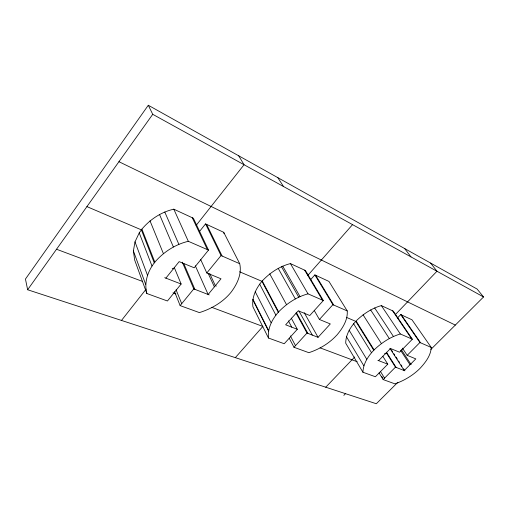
<?xml version="1.0" encoding="UTF-8"?>
<svg xmlns="http://www.w3.org/2000/svg" width="509" height="509" viewBox="0 0 509 509"><rect width="100%" height="100%" fill="white"/><g stroke="black" fill="none" stroke-linecap="round" stroke-linejoin="round"><path stroke-width="0.76" d="M397.427 318.023L400.736 314.587L411.978 319.792L431.25 347.456C430.837 355.587 425.441 362.453 420.16 368.242C413.104 375.337 404.375 380.528 394.971 383.862L383.137 379.568L379.078 372.925M268.466 338.021C267.416 328.222 272.277 319.028 278.601 311.883C286.688 303.529 296.696 296.874 308.009 293.846L323.342 300.526L309.777 315.516L298.274 310.821L285.638 324.799L297.313 329.291L284.232 343.74L268.466 338.021L252.916 306.806C251.586 297.231 256.192 288.056 262.25 280.949C269.904 272.811 279.517 266.36 290.423 263.586L305.464 270.553L323.342 300.526M362.923 372.225C363.203 363.719 368.058 356.268 373.752 350.268L355.766 321.357C350.249 327.332 345.745 334.814 345.706 343.168L362.923 372.225L375.394 376.749L387.788 364.177L382.781 356.211M174.186 267.289L181.14 284.016L167.448 300.997L146.859 293.515L134.662 260.01L133.396 250.937L135 241.858L139.231 232.887L141.903 229.133C150.13 219.341 161.258 212.005 173.804 209.18L193.375 218.246L208.499 250.097L194.222 267.798L179.143 261.632L165.87 278.143L164.719 277.679M146.859 293.515C143.856 282.444 147.871 270.877 154.825 262.148C163.58 252.019 175.23 244.415 188.311 241.298L208.499 250.097M430.849 349.448L483.55 296.963L477.118 289.061L148.291 105.261L25.45 279.047L27.639 289.755L376.323 403.739L397.879 382.272M27.639 289.755L152.725 114.309L148.291 105.261M196.143 225.392L244.053 164.738L238.702 155.799M121.492 320.435L146.064 289.214M199.305 231.754L205.541 223.89L223.718 232.314L239.726 263.713C242.042 274.046 237.041 284.448 230.863 292.49C222.764 302.327 211.439 308.842 199.394 312.602L180.141 305.61L174.549 291.708M182.286 262.167L193.783 288.915L208.136 294.488L221.001 278.792L206.813 272.964L200.61 259.399M180.141 305.61L193.783 288.915M206.813 272.964L221.033 255.563L205.541 223.89M235.336 357.649L262.854 326.447L211.623 307.277M307.741 275.49L352.552 224.634M310.764 279.53L314.861 274.898L328.954 281.426L347.24 310.935C347.933 320.078 342.519 328.4 336.843 335.107L336.494 335.437C329.011 343.524 319.289 349.244 308.868 352.686L293.998 347.284L289.246 338.231M293.998 347.284L307.01 333.039L318.061 337.327L330.303 323.947L319.41 319.467L314.282 310.573M319.41 319.467L332.905 304.694L347.24 310.935M373.752 350.268L374.109 349.88C381.565 342.767 390.378 336.926 400.322 333.974L412.373 339.229L399.571 352.215L390.511 348.512L378.562 360.633L377.875 360.359M325.735 387.203L354.748 356.949M395.404 314.549L436.964 271.246L430.589 263.058M343.829 395.372L345.503 393.661M386.236 352.642L395.461 367.148L404.235 370.558L415.815 358.883L407.187 355.339L402.434 348.137M383.137 379.568L395.461 367.148M407.187 355.339L419.912 342.512L431.25 347.456M412.373 339.229L393.26 311.126L381.33 305.597C371.697 308.327 363.197 314.015 356.103 320.975L374.109 349.88M404.89 370.8L404.235 370.558L389.9 348.309M209.199 294.889L208.136 294.488L195.335 265.793M56.518 249.245L142.577 281.445M173.015 292.834L175.987 293.941M320.066 347.851L357.21 361.753M378.562 360.633L387.788 364.177M165.87 278.143L181.14 284.016M172.227 268.421L173.378 268.886M216.37 286.071L215.32 285.651L209.727 273.537M384.619 353.551L385.313 353.831M411.361 364.234L410.718 363.98L401.296 349.638M86.912 206.616L141.381 229.864L154.272 262.899M239.586 271.774L261.95 281.318L278.283 312.265M346.406 317.361L355.766 321.357M221.033 255.563L239.726 263.713M118.934 161.703L455.313 325.079M152.725 114.309L483.55 296.963M404.68 248.577L410.986 256.899M401.378 314.886L420.568 342.799M400.736 314.587L419.912 342.512M392.598 310.821L411.705 338.937M381.33 305.597L400.322 333.974M374.675 307.97L393.451 336.494M400.596 350.364L410.006 364.705M370.66 309.943L389.296 338.549M391.396 349.874L392.662 351.834M393.928 353.8L394.768 355.104M396.034 357.064L397.3 359.03M398.566 360.989L399.406 362.3M401.092 364.915L401.938 366.219M403.624 368.834L404.464 370.145M277.838 177.679L283.5 186.517M363.076 314.797L381.406 343.562M386.477 352.247L396.129 367.403M353.621 323.73L371.506 352.686M380.477 371.5L384.556 378.136M381.775 376.488L382.59 377.818M349.155 330.246L366.773 359.278M315.669 275.274L333.732 305.056M314.861 274.898L332.905 304.694M346.457 336.748L363.846 365.818M304.637 270.164L322.496 300.157M290.423 263.586L308.009 293.846M282.749 266.162L300.043 296.601M281.515 266.767L298.758 297.231M304.21 312.666L318.061 337.327M278.207 268.37L295.315 298.91M298.936 311.018L312.316 335.094M296.435 312.66L307.85 333.363M295.99 313.016L307.01 333.039M269.764 273.867L286.497 304.611M291.301 318.17L297.313 329.291M288.393 320.867L291.752 327.147M262.25 280.949L278.601 311.883M290.353 335.902L295.494 345.649M259.66 284.13L275.865 315.135M255.213 291.689L271.132 322.814M252.897 299.273L268.593 330.468M252.903 299.941L268.58 331.143M206.59 224.374L222.109 256.033M192.294 217.75L207.386 249.614M208.136 273.282L214.359 286.834M173.804 209.18L188.311 241.298M164.77 212.005L178.875 244.339M183.66 263.325L194.871 289.335M159.527 214.499L173.378 246.967M150.009 220.836L163.383 253.577M176.082 289.806L181.707 303.688M141.903 229.133L154.825 262.148M139.231 232.887L151.987 265.997M135 241.858L147.457 275.165M133.396 250.937L145.663 284.372M223.718 232.314L224.049 233.637"/></g></svg>
